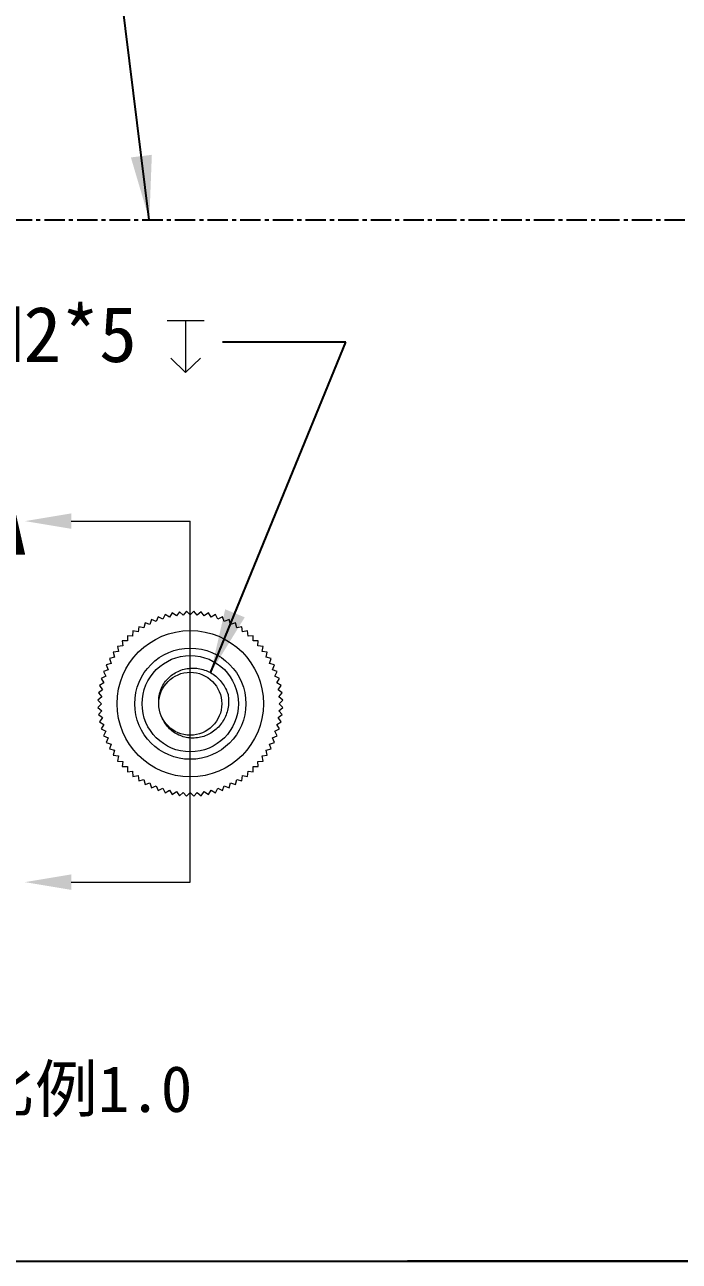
# Model space of a CAD drawing. Header units: millimetres. Extents: x 10619 to 11332, y 86 to 1699.
# Drawn here: x 10935.2 to 10986.1, y 86.4 to 182.6 of the extents above; entities that cross this region are included whole.
import ezdxf

# ---------------------------------------------------------------- set-up
doc = ezdxf.new("R2010")
doc.units = ezdxf.units.MM
doc.linetypes.add('CENTER', pattern=[50.8, 31.75, -6.35, 6.35, -6.35])
doc.layers.add('02___PRT_ALL_AXES', color=7, linetype='Continuous')
doc.styles.add('Ari', font='arial.ttf')
doc.styles.add('标注', font='arial.ttf')
doc.dimstyles.new('ISO-25', dxfattribs={"dimtxt": 5, "dimasz": 5, "dimexe": 2, "dimexo": 0.5, "dimgap": 1, "dimtad": 1, "dimdec": 3, "dimdsep": 46, "dimtxsty": '标注', "dimcen": 2.5, "dimadec": 0, "dimazin": 0, "dimtfac": 1, "dimtdec": 3, "dimtmove": 0, "dimatfit": 3, "dimfxl": 1, "dimarcsym": 0})

msp = doc.modelspace()

# ---------------------------------------------------------------- linework, layer by layer
at = {"linetype": 'CENTER', "ltscale": 0.05}
msp.add_line((10911.3267, 167.4348), (11056.6361, 167.4348), dxfattribs=at)
at = {"color": 1, "lineweight": 0}
for p, q in [((10946.2748, 159.6169), (10949.157, 159.6169)), ((10947.7159, 159.6169), (10947.7159, 155.5547)), ((10947.7159, 155.5547), (10946.5563, 156.6785)), ((10947.7159, 155.5547), (10948.8755, 156.6785)), ((10948.0828, 115.921), (10948.0828, 144.0049)), ((10946.1269, 136.7361), (10945.9453, 136.3797)), ((10946.468, 136.5271), (10946.1269, 136.7361)), ((10946.677, 136.8682), (10946.468, 136.5271)), ((10947.0007, 136.6331), (10946.677, 136.8682)), ((10947.2359, 136.9567), (10947.0007, 136.6331)), ((10947.5401, 136.6969), (10947.2359, 136.9567)), ((10947.7999, 137.0011), (10947.5401, 136.6969)), ((10948.0828, 136.7182), (10947.7999, 137.0011)), ((10948.3657, 137.0011), (10948.0828, 136.7182)), ((10948.6255, 136.6969), (10948.3657, 137.0011)), ((10948.9297, 136.9567), (10948.6255, 136.6969)), ((10949.1649, 136.6331), (10948.9297, 136.9567)), ((10949.4885, 136.8682), (10949.1649, 136.6331)), ((10949.6976, 136.5271), (10949.4885, 136.8682)), ((10950.0387, 136.7361), (10949.6976, 136.5271)), ((10950.2203, 136.3797), (10950.0387, 136.7361)), ((10944.0796, 135.7923), (10944.017, 135.3972)), ((10944.4686, 135.6989), (10944.0796, 135.7923)), ((10944.562, 136.0879), (10944.4686, 135.6989)), ((10944.9425, 135.9643), (10944.562, 136.0879)), ((10945.0661, 136.3448), (10944.9425, 135.9643)), ((10945.4357, 136.1917), (10945.0661, 136.3448)), ((10945.5888, 136.5613), (10945.4357, 136.1917)), ((10945.9453, 136.3797), (10945.5888, 136.5613)), ((10950.5767, 136.5613), (10950.2203, 136.3797)), ((10950.7298, 136.1917), (10950.5767, 136.5613)), ((10951.0995, 136.3448), (10950.7298, 136.1917)), ((10951.2231, 135.9643), (10951.0995, 136.3448)), ((10951.6036, 136.0879), (10951.2231, 135.9643)), ((10951.697, 135.6989), (10951.6036, 136.0879)), ((10952.086, 135.7923), (10951.697, 135.6989)), ((10952.1486, 135.3972), (10952.086, 135.7923)), ((10942.7916, 134.6922), (10942.823, 134.2934)), ((10943.1916, 134.6922), (10942.7916, 134.6922)), ((10943.1916, 135.0923), (10943.1916, 134.6922)), ((10943.5905, 135.0609), (10943.1916, 135.0923)), ((10943.6219, 135.4598), (10943.5905, 135.0609)), ((10944.017, 135.3972), (10943.6219, 135.4598)), ((10952.5437, 135.4598), (10952.1486, 135.3972)), ((10952.5751, 135.0609), (10952.5437, 135.4598)), ((10952.9739, 135.0923), (10952.5751, 135.0609)), ((10952.9739, 134.6922), (10952.9739, 135.0923)), ((10953.374, 134.6922), (10952.9739, 134.6922)), ((10953.3426, 134.2934), (10953.374, 134.6922)), ((10942.4867, 133.8669), (10942.0916, 133.8043)), ((10942.0916, 133.8043), (10942.185, 133.4153)), ((10942.823, 134.2934), (10942.4241, 134.262)), ((10942.4241, 134.262), (10942.4867, 133.8669)), ((10953.7414, 134.262), (10953.3426, 134.2934)), ((10953.6788, 133.8669), (10953.7414, 134.262)), ((10954.074, 133.8043), (10953.6788, 133.8669)), ((10953.9806, 133.4153), (10954.074, 133.8043)), ((10941.9196, 132.9414), (10941.5391, 132.8178)), ((10941.5391, 132.8178), (10941.6922, 132.4482)), ((10942.185, 133.4153), (10941.796, 133.3219)), ((10941.796, 133.3219), (10941.9196, 132.9414)), ((10954.3696, 133.3219), (10953.9806, 133.4153)), ((10954.246, 132.9414), (10954.3696, 133.3219)), ((10954.6265, 132.8178), (10954.246, 132.9414)), ((10954.4734, 132.4482), (10954.6265, 132.8178)), ((10941.5042, 131.9386), (10941.1478, 131.757)), ((10941.6922, 132.4482), (10941.3226, 132.2951)), ((10941.3226, 132.2951), (10941.5042, 131.9386)), ((10954.843, 132.2951), (10954.4734, 132.4482)), ((10954.6613, 131.9386), (10954.843, 132.2951)), ((10955.0178, 131.757), (10954.6613, 131.9386)), ((10941.2508, 130.8832), (10940.9272, 130.648)), ((10941.3568, 131.4159), (10941.0157, 131.2068)), ((10941.0157, 131.2068), (10941.2508, 130.8832)), ((10941.1478, 131.757), (10941.3568, 131.4159)), ((10954.8088, 131.4159), (10955.0178, 131.757)), ((10955.1499, 131.2068), (10954.8088, 131.4159)), ((10954.9147, 130.8832), (10955.1499, 131.2068)), ((10955.2384, 130.648), (10954.9147, 130.8832)), ((10941.187, 130.3438), (10940.8828, 130.084)), ((10940.8828, 130.084), (10941.1657, 129.8011)), ((10940.9272, 130.648), (10941.187, 130.3438)), ((10954.9786, 130.3438), (10955.2384, 130.648)), ((10955.2828, 130.084), (10954.9786, 130.3438)), ((10954.9999, 129.8011), (10955.2828, 130.084)), ((10941.1657, 129.8011), (10940.8828, 129.5182)), ((10940.8828, 129.5182), (10941.187, 129.2584)), ((10941.187, 129.2584), (10940.9272, 128.9542)), ((10940.9272, 128.9542), (10941.2508, 128.719)), ((10954.9147, 128.719), (10955.2384, 128.9542)), ((10954.9786, 129.2584), (10955.2828, 129.5182)), ((10955.2384, 128.9542), (10954.9786, 129.2584)), ((10955.2828, 129.5182), (10954.9999, 129.8011)), ((10941.2508, 128.719), (10941.0157, 128.3954)), ((10941.0157, 128.3954), (10941.3568, 128.1863)), ((10941.3568, 128.1863), (10941.1478, 127.8452)), ((10954.8088, 128.1863), (10955.1499, 128.3954)), ((10955.0178, 127.8452), (10954.8088, 128.1863)), ((10955.1499, 128.3954), (10954.9147, 128.719)), ((10941.1478, 127.8452), (10941.5042, 127.6636)), ((10941.5042, 127.6636), (10941.3226, 127.3071)), ((10941.3226, 127.3071), (10941.6922, 127.154)), ((10941.6922, 127.154), (10941.5391, 126.7844)), ((10954.4734, 127.154), (10954.843, 127.3071)), ((10954.6265, 126.7844), (10954.4734, 127.154)), ((10954.6613, 127.6636), (10955.0178, 127.8452)), ((10954.843, 127.3071), (10954.6613, 127.6636)), ((10941.5391, 126.7844), (10941.9196, 126.6608)), ((10941.9196, 126.6608), (10941.796, 126.2803)), ((10941.796, 126.2803), (10942.185, 126.1869)), ((10942.185, 126.1869), (10942.0916, 125.7979)), ((10953.9806, 126.1869), (10954.3696, 126.2803)), ((10954.074, 125.7979), (10953.9806, 126.1869)), ((10954.246, 126.6608), (10954.6265, 126.7844)), ((10954.3696, 126.2803), (10954.246, 126.6608)), ((10942.0916, 125.7979), (10942.4867, 125.7353)), ((10942.4867, 125.7353), (10942.4241, 125.3402)), ((10942.4241, 125.3402), (10942.823, 125.3088)), ((10942.823, 125.3088), (10942.7916, 124.91)), ((10953.3426, 125.3088), (10953.7414, 125.3402)), ((10953.374, 124.91), (10953.3426, 125.3088)), ((10953.6788, 125.7353), (10954.074, 125.7979)), ((10953.7414, 125.3402), (10953.6788, 125.7353)), ((10942.7916, 124.91), (10943.1916, 124.91)), ((10943.1916, 124.91), (10943.1916, 124.5099)), ((10943.1916, 124.5099), (10943.5905, 124.5413)), ((10943.5905, 124.5413), (10943.6219, 124.1425)), ((10943.6219, 124.1425), (10944.017, 124.205)), ((10944.017, 124.205), (10944.0796, 123.8099)), ((10952.086, 123.8099), (10952.1486, 124.205)), ((10952.1486, 124.205), (10952.5437, 124.1425)), ((10952.5437, 124.1425), (10952.5751, 124.5413)), ((10952.5751, 124.5413), (10952.9739, 124.5099)), ((10952.9739, 124.91), (10953.374, 124.91)), ((10952.9739, 124.5099), (10952.9739, 124.91)), ((10944.0796, 123.8099), (10944.4686, 123.9033)), ((10944.4686, 123.9033), (10944.562, 123.5143)), ((10944.562, 123.5143), (10944.9425, 123.6379)), ((10944.9425, 123.6379), (10945.0661, 123.2574)), ((10945.0661, 123.2574), (10945.4357, 123.4105)), ((10945.4357, 123.4105), (10945.5888, 123.0409)), ((10945.5888, 123.0409), (10945.9453, 123.2225)), ((10945.9453, 123.2225), (10946.1269, 122.8661)), ((10950.0387, 122.8661), (10950.2203, 123.2225)), ((10950.2203, 123.2225), (10950.5767, 123.0409)), ((10950.5767, 123.0409), (10950.7298, 123.4105)), ((10950.7298, 123.4105), (10951.0995, 123.2574)), ((10951.0995, 123.2574), (10951.2231, 123.6379)), ((10951.2231, 123.6379), (10951.6036, 123.5143)), ((10951.6036, 123.5143), (10951.697, 123.9033)), ((10951.697, 123.9033), (10952.086, 123.8099)), ((10946.1269, 122.8661), (10946.468, 123.0751)), ((10946.468, 123.0751), (10946.677, 122.734)), ((10946.677, 122.734), (10947.0007, 122.9692)), ((10947.0007, 122.9692), (10947.2359, 122.6455)), ((10947.2359, 122.6455), (10947.5401, 122.9053)), ((10947.5401, 122.9053), (10947.7999, 122.6011)), ((10947.7999, 122.6011), (10948.0828, 122.884)), ((10948.0828, 122.884), (10948.3657, 122.6011)), ((10948.3657, 122.6011), (10948.6255, 122.9053)), ((10948.6255, 122.9053), (10948.9297, 122.6455)), ((10948.9297, 122.6455), (10949.1649, 122.9692)), ((10949.1649, 122.9692), (10949.4885, 122.734)), ((10949.4885, 122.734), (10949.6976, 123.0751)), ((10949.6976, 123.0751), (10950.0387, 122.8661))]:
    msp.add_line(p, q, dxfattribs=at)
at = {"color": 7, "linetype": 'Continuous'}
msp.add_line((10618.802, 86.4312), (11331.5777, 86.4312), dxfattribs=at)
at = {"linetype": 'Continuous'}
msp.add_line((11331.5777, 86.4312), (10964.9889, 86.4312), dxfattribs=at)
msp.add_line((11331.5777, 86.4312), (10964.9889, 86.4312), dxfattribs=at)
at = {"color": 1, "lineweight": 0}
for points in [[(10938.8145, 144.0049), (10948.0828, 144.0049)], [(10938.8145, 115.921), (10948.0828, 115.921)]]:
    msp.add_lwpolyline(points, dxfattribs=at)
for radius in [4.3232, 3.7468, 2.4498]:
    msp.add_circle((10948.0828, 129.8011), radius, dxfattribs=at)
for points, start_tangent, end_tangent in [([(10945.633, 129.8011), (10945.6432, 130.2982), (10945.7523, 130.7833), (10945.9544, 131.2376), (10946.2406, 131.6442), (10946.5991, 131.9889), (10947.0159, 132.2601), (10947.4757, 132.4495), (10947.9624, 132.5516), (10948.4596, 132.5643), (10948.9511, 132.4882), (10949.4216, 132.3268), (10949.8568, 132.0863), (10950.2441, 131.7746), (10950.573, 131.4019), (10950.8347, 130.9792), (10951.0226, 130.519)], (-0.0808126, 0.9967293), (0.3003447, -0.9538307)), ([(10951.0226, 130.519), (10951.0679, 130.0238), (10951.0304, 129.5278), (10950.9103, 129.0453), (10950.71, 128.5901), (10950.4345, 128.1761), (10950.0913, 127.8162), (10949.6902, 127.5223), (10949.2432, 127.3045), (10948.7642, 127.1709), (10948.2689, 127.1271), (10947.7741, 127.1758), (10947.2972, 127.3165), (10946.8559, 127.5455), (10946.4672, 127.8554), (10946.1469, 128.2356), (10945.9087, 128.672)], (0.173097, -0.9849048), (-0.3876921, 0.9217889))]:
    msp.add_spline(points, degree=3, dxfattribs=dict(at, start_tangent=start_tangent, end_tangent=end_tangent))
for points in [[(10938.8145, 143.4044), (10935.2118, 144.0049), (10938.8145, 144.6053)], [(10938.8145, 115.3206), (10935.2118, 115.921), (10938.8145, 116.5215)]]:
    msp.add_solid(points, dxfattribs=at)
at = {"layer": '02___PRT_ALL_AXES', "color": 1, "lineweight": 0}
msp.add_circle((10948.0828, 129.8011), 5.6922, dxfattribs=at)

# ---------------------------------------------------------------- texts
at = {"color": 1, "lineweight": 0, "attachment_point": 1, "style": 'Ari'}
for s, insert, char_height, width in [('{\\fSimSun|b0|i0|c134|p2;攻牙M2*5}', (10920.3717, 160.7019), 4.323195, 27.20576), ('{\\fSimSun|b0|i0|c134|p2;螺母比例1.0}', (10921.2503, 101.6417), 3.6, 40.713725)]:
    msp.add_mtext(s, dxfattribs=dict(at, insert=insert, char_height=char_height, width=width))
at = {"color": 1, "lineweight": 0, "insert": (10931.4781, 147.1494), "char_height": 5.764259, "width": 6.917111, "attachment_point": 1, "line_spacing_factor": 0.9, "style": 'Ari'}
msp.add_mtext('{\\fSimSun|b0|i0|c0|p2;A}', dxfattribs=at)

# ---------------------------------------------------------------- leaders
at = {"color": 1, "lineweight": 0}
for points in [[(10944.8939, 167.4348), (10941.2347, 196.765), (10940.78, 199.6659)], [(10949.6649, 132.2045), (10960.1961, 157.9323), (10950.5793, 157.9323)]]:
    msp.add_leader(points, dimstyle='ISO-25', dxfattribs=at)

doc.saveas('drawing.dxf')
